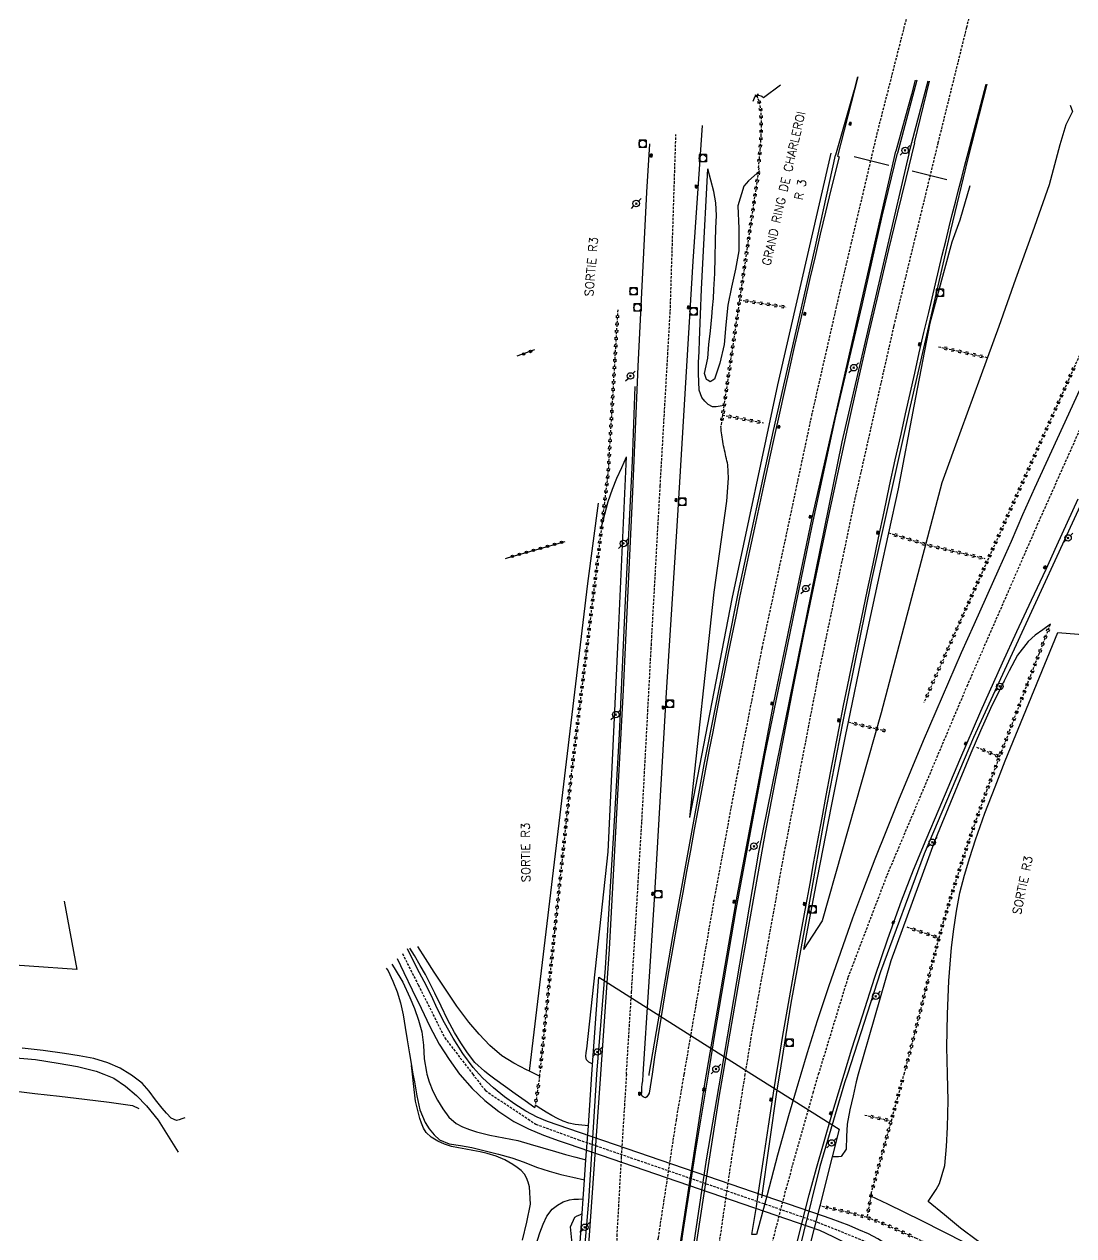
# Model space of a CAD drawing. Header units: millimetres. Extents: x 145000 to 146000, y 128000 to 128940.
# Drawn here: x 145666.7 to 145882.3, y 128142.8 to 128391.7 of the extents above; entities that cross this region are included whole.
import ezdxf
from ezdxf.enums import TextEntityAlignment as Align

# ---------------------------------------------------------------- set-up
doc = ezdxf.new("R2010")
doc.units = ezdxf.units.MM
doc.linetypes.add('DASHED', pattern=[0.75, 0.5, -0.25])
doc.layers.get('0').update_dxf_attribs({"linetype": 'CONTINUOUS'})
for name, color, linetype in [('W0001', 6, 'DASHED'), ('W0008', 7, 'CONTINUOUS'), ('W0010', 4, 'CONTINUOUS'), ('W0071', 7, 'CONTINUOUS'), ('W0120', 7, 'CONTINUOUS'), ('W0211', 2, 'CONTINUOUS'), ('W0214', 2, 'CONTINUOUS'), ('W0220', 5, 'DASHED'), ('W0323', 7, 'CONTINUOUS'), ('W0330', 7, 'CONTINUOUS'), ('W0333', 7, 'CONTINUOUS'), ('W0401', 7, 'CONTINUOUS'), ('W0420', 7, 'CONTINUOUS'), ('W0473', 7, 'CONTINUOUS'), ('W0989', 7, 'CONTINUOUS'), ('W0990', 7, 'CONTINUOUS')]:
    doc.layers.add(name, color=color, linetype=linetype)
doc.styles.get("Standard").update_dxf_attribs({"font": 'romans.shx', "width": 0.85})

# ---------------------------------------------------------------- blocks, each defined once
blk = doc.blocks.new('T420')
for p, q in [((0.75, 0.75), (-0.75, 0.75)), ((-0.75, 0.75), (-0.75, -0.75)), ((0.75, 0.75), (0.75, -0.75)), ((0.75, -0.75), (-0.75, -0.75))]:
    blk.add_line(p, q)
blk.add_ellipse((0, 0), major_axis=(-0.53, 0.53), ratio=1, start_param=3.926991, end_param=10.210176)
blk = doc.blocks.new('T473')
for p, q in [((-0.166667, 0.166667), (0.166667, -0.166667)), ((-0.166667, -0.166667), (0.166667, 0.166667)), ((0.500001, 0.500001), (1.000002, 1.000002)), ((-1.000002, -1.000002), (-0.500001, -0.500001))]:
    blk.add_line(p, q)
blk.add_ellipse((0, 0), major_axis=(0.471405, 0.471405), ratio=1, start_param=5.4977871438, end_param=11.780972451)
blk = doc.blocks.new('T401')
for p, q in [((-0.3, 0.3), (0, 0.3)), ((-0.3, -0.25), (-0.3, 0.3)), ((-0.3, 0.15), (0, 0.15)), ((-0.3, 0), (0, 0)), ((0, 0.3), (0, -0.25)), ((-0.3, -0.15), (0, -0.15)), ((-0.3, -0.25), (-0.3, -0.3)), ((-0.3, -0.3), (0, -0.3)), ((0, -0.3), (0, -0.25))]:
    blk.add_line(p, q)
blk = doc.blocks.new('t323o')
at = {"color": 0, "linetype": 'Continuous'}
for radius in [0.25, 0.15]:
    blk.add_circle((0, 0), radius, dxfattribs=at)
blk = doc.blocks.new('t220o')
at = {"color": 0, "linetype": 'Continuous'}
for p, q in [((-0.25, 0.25), (0.25, 0.25)), ((-0.25, -0.25), (0.25, -0.25))]:
    blk.add_line(p, q, dxfattribs=at)

msp = doc.modelspace()

# ---------------------------------------------------------------- linework, layer by layer
at = {"layer": 'W0001'}
for points in [[(145802.33, 128176), (145804.84, 128190.68), (145808.58, 128212.35), (145813.34, 128238.05), (145818.34, 128263.57), (145823.35, 128286.96), (145828.52, 128311.27), (145834.03, 128335.47), (145841.9, 128369.02), (145850.96, 128404.56), (145860.93, 128441.07), (145868.02, 128466.45), (145877.7, 128500.44), (145891.84, 128547.99), (145902.75, 128583.27), (145913.94, 128618.15), (145925.5, 128653.24), (145933.08, 128675.95)], [(145945.8, 128676), (145937.39, 128650.84), (145922.19, 128604.56), (145911.06, 128569.23), (145900.21, 128533.69), (145886.04, 128485.75), (145875.85, 128449.42), (145860.3, 128391.04), (145854.44, 128367.35), (145845.33, 128329.58), (145837.28, 128293.78), (145829.85, 128257.97), (145822.78, 128221.26), (145816.02, 128183.55), (145814.8, 128176)], [(145790.44, 128176), (145791.5, 128192.87), (145793.63, 128227.99), (145795.57, 128264.16), (145797.39, 128296.84), (145799.45, 128332.7), (145800.61, 128369.03), (145800.61, 128369.03)], [(145829.93, 128176), (145836.02, 128195.92), (145844, 128216.86), (145860.43, 128255.73), (145874.85, 128288.78), (145885.03, 128311.6), (145896.22, 128335.92), (145904.48, 128349.94), (145904.48, 128349.94)], [(145744.42, 128200.75), (145747.69, 128194.32), (145753.12, 128183.47), (145758.88, 128176)], [(145758.88, 128176), (145761.49, 128172.61), (145771.85, 128165.7), (145780.61, 128162.53), (145829.7, 128145.6), (145840.86, 128141.1), (145844.86, 128136.69), (145846.71, 128129.63), (145845.62, 128121.91), (145842.72, 128109.49), (145835.95, 128078.12), (145830.05, 128043.98), (145825.35, 128010.36), (145824.36, 128000)], [(145790.44, 128176), (145789.38, 128158.99), (145788.48, 128143.05), (145788.54, 128108.48)], [(145788.54, 128108.48), (145797.02, 128142.37), (145800.7, 128166.54), (145802.33, 128176)], [(145814.8, 128176), (145812.04, 128158.87), (145806.75, 128122.53), (145806.79, 128094.19)], [(145806.79, 128094.19), (145818.36, 128133.35), (145823.24, 128152.38), (145828.8, 128172.18), (145829.93, 128176)]]:
    msp.add_lwpolyline(points, dxfattribs=at)
at = {"layer": 'W0008'}
for points in [[(145837.99, 128380.9), (145833.79, 128364.6)], [(145849.77, 128380.2), (145848.98, 128377.26), (145845.79, 128365.61)], [(145849.61, 128367.3), (145852.7, 128380.03)], [(145860.65, 128365.28), (145864.35, 128379.36)], [(145793.88, 128176), (145796.21, 128211.9), (145798.7, 128254.38), (145800.95, 128289.66), (145804.18, 128343.02), (145806.05, 128370.92)], [(145795.18, 128367.14), (145794.54, 128357.22), (145792.79, 128321.4), (145791.71, 128295.61)], [(145849.61, 128367.3), (145847.83, 128360.01), (145846.05, 128352.72), (145844.3, 128345.42), (145842.16, 128336.41), (145840.06, 128327.38), (145838, 128318.35), (145835.87, 128308.84), (145833.79, 128299.33), (145831.74, 128289.8), (145829.34, 128278.42), (145826.99, 128267.03), (145824.69, 128255.62), (145821.79, 128240.64), (145818.98, 128225.64), (145816.26, 128210.63), (145813.93, 128197.51), (145811.66, 128184.39), (145810.26, 128176)], [(145834.16, 128364.47), (145832.42, 128357.65), (145831.34, 128353.1), (145830.27, 128348.55), (145829.2, 128343.99), (145828.15, 128339.44), (145827.1, 128334.88), (145826.05, 128330.33), (145825, 128325.7), (145823.95, 128321.07), (145822.92, 128316.45), (145821.89, 128311.82), (145820.86, 128307.18), (145819.84, 128302.55), (145818.8, 128297.79), (145817.76, 128293.02), (145816.73, 128288.26), (145815.71, 128283.49), (145814.7, 128278.72), (145813.7, 128273.95), (145812.89, 128270.02), (145812.09, 128266.09), (145811.29, 128262.16), (145810.51, 128258.23), (145809.73, 128254.29), (145808.95, 128250.35), (145808.17, 128246.34), (145807.4, 128242.32), (145806.64, 128238.3), (145805.89, 128234.28), (145805.14, 128230.26), (145804.39, 128226.24), (145803.6, 128221.94), (145802.8, 128217.64), (145802.01, 128213.34), (145801.23, 128209.03), (145800.46, 128204.73), (145799.7, 128200.42), (145798.98, 128196.24), (145798.27, 128192.06), (145797.58, 128187.87), (145796.89, 128183.69), (145796.21, 128179.5), (145795.75, 128176)], [(145806.91, 128176), (145812.99, 128211.48), (145820.69, 128252.04), (145828.57, 128290.3), (145845.79, 128365.61)], [(145821.3, 128176), (145821.89, 128179.65), (145822.53, 128183.49), (145824.96, 128197.48), (145825.75, 128201.91), (145826.55, 128206.33), (145827.35, 128210.76), (145828.16, 128215.18), (145828.97, 128219.6), (145829.79, 128224.02), (145830.65, 128228.64), (145831.51, 128233.26), (145832.38, 128237.87), (145833.25, 128242.49), (145834.14, 128247.1), (145835.05, 128251.7), (145835.85, 128255.67), (145836.67, 128259.64), (145837.49, 128263.61), (145838.33, 128267.57), (145839.16, 128271.53), (145840, 128275.5), (145841.12, 128280.83), (145842.25, 128286.17), (145843.38, 128291.5), (145844.52, 128296.84), (145845.68, 128302.17), (145846.85, 128307.49), (145847.78, 128311.67), (145848.71, 128315.84), (145849.66, 128320.01), (145850.61, 128324.17), (145851.57, 128328.34), (145852.55, 128332.5), (145853.23, 128335.43), (145853.93, 128338.37), (145854.62, 128341.3), (145855.33, 128344.23), (145856.04, 128347.16), (145856.76, 128350.09), (145857.39, 128352.62), (145858.03, 128355.16), (145858.68, 128357.69), (145859.33, 128360.23), (145859.99, 128362.76), (145860.65, 128365.28)], [(145833.79, 128364.6), (145834.16, 128364.47)], [(145883.86, 128317.24), (145881.27, 128311.61), (145878.92, 128306.53), (145876.58, 128301.45), (145874.27, 128296.35), (145871.84, 128290.88), (145869.45, 128285.4), (145867.04, 128279.92), (145864.44, 128274.12), (145861.83, 128268.33), (145859.23, 128262.53), (145856.59, 128256.53), (145853.97, 128250.52), (145851.39, 128244.5), (145848.84, 128238.4), (145846.33, 128232.28), (145843.86, 128226.15), (145841.49, 128220.13), (145839.16, 128214.09), (145836.9, 128208.03), (145834.39, 128200.98), (145831.95, 128193.91), (145829.66, 128186.97), (145827.58, 128180.37), (145826.26, 128176)], [(145791.71, 128295.61), (145789.75, 128254.92), (145787.84, 128219.39), (145786.88, 128201.66), (145785.11, 128176)], [(145835.17, 128176), (145836.78, 128181.23), (145838.94, 128188), (145841.5, 128195.91), (145844.14, 128203.79), (145846.95, 128211.61), (145849.44, 128217.94), (145852.05, 128224.23), (145854.69, 128230.5), (145858.94, 128240.54), (145863.27, 128250.54), (145867.71, 128260.49), (145870.66, 128266.93), (145873.66, 128273.35), (145876.65, 128279.77), (145878.84, 128284.57), (145881.03, 128289.37), (145883.24, 128294.16)], [(145743.36, 128199.77), (145744.75, 128196.87), (145746.46, 128193.29), (145748.31, 128189.58), (145750.03, 128185.8), (145751.97, 128182.16), (145754.02, 128178.98), (145756.19, 128176)], [(145760.22, 128176), (145758.98, 128177.34), (145756.81, 128180.25), (145754.89, 128183.37), (145753.1, 128186.56), (145751.67, 128189.36), (145750.33, 128192.22), (145748.92, 128195.03), (145747.45, 128197.72), (145745.48, 128201.73), (145745.48, 128201.73)], [(145756.19, 128176), (145756.26, 128175.9), (145758.73, 128173.07), (145761.39, 128170.57), (145764.27, 128168.3), (145767.31, 128166.3), (145770.3, 128164.76), (145773.44, 128163.46), (145776.64, 128162.3), (145777.25, 128162.1), (145777.86, 128161.9), (145778.47, 128161.69)], [(145778.6, 128164.75), (145776.42, 128165.52), (145774.25, 128166.29), (145772.13, 128167.19), (145769.8, 128168.42), (145767.55, 128169.82), (145765.4, 128171.34), (145763.12, 128173.19), (145760.97, 128175.19), (145760.22, 128176)], [(145785.11, 128176), (145782.62, 128139.97), (145779.73, 128102.67), (145775.65, 128054.8), (145771.01, 128000)], [(145785.96, 128000), (145786.85, 128013.01), (145790.67, 128054.5), (145795.06, 128093.37), (145800.44, 128134.16), (145806.35, 128172.74), (145806.91, 128176)], [(145810.26, 128176), (145809.46, 128171.25), (145806.88, 128155.06), (145804.4, 128138.86), (145802.07, 128122.63), (145800.44, 128110.59), (145798.89, 128098.54), (145797.41, 128086.49), (145796.11, 128075.12), (145794.87, 128063.74), (145793.7, 128052.36), (145792.44, 128039.01), (145791.26, 128025.66), (145790.08, 128012.31), (145789.27, 128000)], [(145795.75, 128176), (145795.11, 128172.11), (145794.88, 128171.73), (145794.66, 128171.35), (145794.39, 128171.16), (145794.14, 128171.2), (145793.88, 128171.33), (145793.68, 128171.5), (145793.57, 128171.81), (145793.59, 128172.21), (145793.61, 128172.6), (145793.64, 128173.27), (145793.71, 128173.94), (145793.79, 128174.61), (145793.88, 128176)], [(145804.2, 128000), (145805.27, 128011), (145810.06, 128052.95), (145815.26, 128089.34), (145820.3, 128117.29), (145821.16, 128121.59), (145822.02, 128125.89), (145822.93, 128130.19), (145824.5, 128137.23), (145826.18, 128144.24), (145827.97, 128151.23), (145829.47, 128156.71), (145831.05, 128162.17), (145832.65, 128167.62), (145834.69, 128174.43), (145835.17, 128176)], [(145816.21, 128143.05), (145816.67, 128145.93), (145817.14, 128148.8), (145817.6, 128151.67), (145818.63, 128158.48), (145819.64, 128165.3), (145820.67, 128172.11), (145821.3, 128176)], [(145826.26, 128176), (145825.63, 128173.92), (145823.74, 128167.44), (145821.49, 128159.33), (145819.35, 128151.18), (145817.2, 128143.04), (145816.21, 128143.05)], [(145830.71, 128146.92), (145778.6, 128164.75)], [(145778.47, 128161.69), (145830.11, 128143.94)], [(145848.57, 128127.16), (145848.7, 128128.39), (145848.85, 128129.61), (145848.89, 128130.83), (145848.74, 128132.4), (145848.43, 128133.96), (145847.96, 128135.46), (145847.36, 128136.87), (145846.6, 128138.22), (145845.68, 128139.44), (145844.6, 128140.45), (145844.54, 128140.49), (145843.38, 128141.33), (145842.11, 128142.14), (145840.2, 128143.17), (145838.2, 128144.04), (145836.17, 128144.87), (145834.36, 128145.58), (145832.53, 128146.25), (145830.71, 128146.92)], [(145830.11, 128143.94), (145832.85, 128142.61), (145835.6, 128141.29), (145838.21, 128139.76), (145839.69, 128138.8), (145841.13, 128137.78), (145842.34, 128136.58), (145843.12, 128135.38), (145843.73, 128134.04), (145844.21, 128132.67), (145844.56, 128131.01), (145844.7, 128129.3), (145844.72, 128127.58), (145844.6, 128125.99), (145844.37, 128124.4), (145844.1, 128122.81), (145843.53, 128119.98), (145842.84, 128117.17), (145842.15, 128114.36)]]:
    msp.add_lwpolyline(points, dxfattribs=at)
at = {"layer": 'W0010'}
for points in [[(145837.91, 128380.9), (145837.23, 128378.25), (145833.38, 128364.8)], [(145850.1, 128380.18), (145846.15, 128365.2)], [(145848.49, 128365.1), (145852.44, 128380.05)], [(145857.11, 128349.32), (145860.58, 128363.85), (145864.55, 128379.35)], [(145795.14, 128176), (145799.95, 128204.3), (145806.42, 128239.64), (145813.49, 128275.07), (145820.64, 128308.26), (145829.07, 128345.16), (145833.38, 128364.8)], [(145807.28, 128176), (145808.64, 128184.13), (145813, 128209.79), (145818.85, 128241.44), (145823.51, 128263.9), (145828.61, 128288.64), (145833.49, 128311.19), (145838.87, 128334.01), (145842.99, 128352.28), (145846.15, 128365.2)], [(145848.49, 128365.1), (145834.7, 128305.88), (145817.58, 128221.6), (145809.85, 128176)], [(145821.96, 128176), (145824.31, 128190.6), (145827.89, 128210.35), (145831.42, 128229.96), (145834.86, 128247.74), (145840.78, 128277.18), (145848.62, 128312.36), (145856.64, 128347.48), (145857.11, 128349.32)], [(145909.33, 128347.05), (145892.76, 128312.54), (145861.76, 128245.17), (145851.64, 128221.26), (145842.62, 128197.04), (145835.85, 128176)], [(145792.2, 128317.28), (145791.61, 128301.91), (145790.17, 128273.32), (145788.94, 128245.83), (145787.76, 128225.65), (145786.1, 128197.77), (145784.3, 128176.02)], [(145784.29, 128175.9), (145782.63, 128149.91), (145781, 128130.71), (145778.59, 128097.91), (145777.1, 128079.96), (145774.06, 128046.04), (145772.96, 128034.09), (145770.95, 128010.14), (145770.19, 128000)], [(145786.31, 128000), (145786.5, 128003), (145788.6, 128029.02), (145791.23, 128056.13), (145794.05, 128081.84), (145797.09, 128106.4), (145799.52, 128124.62), (145802.04, 128143.18), (145804.62, 128159.99), (145807.28, 128176)], [(145809.85, 128176), (145806.86, 128158.41), (145802.67, 128130.41), (145799.15, 128105.02), (145795.22, 128072.18), (145792.7, 128048.26), (145790.27, 128022.91), (145788.51, 128000)], [(145795.09, 128175.73), (145795.14, 128176)], [(145835.85, 128176), (145835.27, 128174.22), (145830.2, 128157.01), (145823.48, 128129.91), (145814.8, 128082.63)], [(145818.23, 128150.56), (145821.43, 128172.74), (145821.96, 128176)]]:
    msp.add_lwpolyline(points, dxfattribs=at)
at = {"layer": 'W0071'}
for points in [[(145664.25, 128179.44), (145669.03, 128178.98), (145673.75, 128178.26), (145677.66, 128177.54), (145681.54, 128176.63), (145683.09, 128176)], [(145688.46, 128176), (145686.42, 128177.21), (145683.92, 128178.35), (145681.04, 128179.22), (145678.02, 128179.76), (145674.99, 128180.23), (145670.65, 128180.84), (145666.29, 128181.3)], [(145683.09, 128176), (145685.12, 128175.16), (145687.55, 128173.54), (145689.81, 128171.6), (145691.89, 128169.5), (145694.25, 128166.51), (145696.31, 128163.24), (145698.37, 128159.98)], [(145699.71, 128167.03), (145699.13, 128166.8), (145698.55, 128166.58), (145698, 128166.48), (145696.93, 128166.94), (145695.99, 128167.97), (145695.08, 128169.04), (145693.68, 128170.72), (145692.39, 128172.51), (145690.96, 128174.12), (145688.8, 128175.8), (145688.46, 128176)]]:
    msp.add_lwpolyline(points, dxfattribs=at)
at = {"layer": 'W0120'}
for points in [[(145816.48, 128375.91), (145816.89, 128376.92), (145817.26, 128377.11), (145817.39, 128377.18), (145818.26, 128376.95), (145818.6, 128376.64)], [(145783.37, 128176), (145784.75, 128195.89), (145816.24, 128176)], [(145821.21, 128113.3), (145821, 128113.43), (145780.83, 128139.45), (145781.38, 128147.35), (145781.58, 128150.35), (145781.86, 128154.29), (145782.14, 128158.4), (145782.63, 128165.37), (145783.37, 128176)], [(145816.24, 128176), (145834.16, 128164.68), (145832.73, 128159.01), (145830.19, 128148.91), (145827.81, 128139.49), (145827.24, 128137.2), (145821.21, 128113.3)]]:
    msp.add_lwpolyline(points, dxfattribs=at)
at = {"layer": 'W0211'}
for points in [[(145803.49, 128228.74), (145812.2, 128273.62), (145821.57, 128317.64), (145832.5, 128365.24)], [(145817.82, 128361.57), (145816.67, 128360.54), (145815.52, 128359.51), (145814.55, 128358.41), (145813.34, 128354.41), (145813.55, 128349.75), (145813.57, 128345.12), (145812.88, 128341.38), (145812.05, 128337.67), (145811.29, 128333.95), (145810.88, 128329.93), (145810.55, 128325.9), (145809.6, 128322.06), (145809.11, 128320.4), (145808.54, 128318.78), (145807.67, 128318.26), (145807.41, 128318.38), (145807.14, 128318.55), (145806.89, 128318.74), (145806.49, 128319.94), (145806.81, 128321.51), (145807.14, 128323.07), (145807.4, 128325.91), (145807.72, 128328.74), (145808, 128331.57), (145808.16, 128333.45), (145808.3, 128335.32), (145808.43, 128337.19), (145808.58, 128340.51), (145808.66, 128343.83), (145808.72, 128347.15), (145808.84, 128349.78), (145808.95, 128352.41), (145808.83, 128355.02), (145808.41, 128357.35), (145807.8, 128359.65), (145807.2, 128361.96)], [(145860.99, 128358.51), (145860.99, 128358.51), (145858.96, 128351.47), (145857.32, 128346.93), (145852.79, 128330.28), (145849.51, 128313.26), (145846.26, 128296.23), (145844.29, 128287.19), (145842.6, 128279.42), (145838.96, 128262.6), (145835.97, 128248.35), (145835.43, 128245.77), (145832.5, 128231.06), (145829.65, 128216.33), (145826.8, 128201.61)], [(145783.51, 128178.1), (145783.44, 128178.13), (145782.72, 128178.49), (145782.22, 128178.97), (145782.1, 128179.63), (145782.19, 128180.41), (145782.28, 128181.19), (145786.68, 128221.67), (145788.74, 128265.15), (145790.49, 128302.81)], [(145877.56, 128268.42), (145875.99, 128267.29), (145874.42, 128266.15), (145872.98, 128264.9), (145870.81, 128262.07), (145869.08, 128258.86), (145867.44, 128255.59), (145865.24, 128251.12), (145863.21, 128246.54), (145861.19, 128241.96), (145853.83, 128223.99), (145844.77, 128199.25), (145838.08, 128176)], [(145771.77, 128176), (145770.53, 128176.62), (145769.95, 128176.91), (145767.32, 128178.23), (145764.85, 128179.76), (145762.42, 128181.86), (145760.19, 128184.23), (145758.09, 128186.69), (145755.58, 128189.99), (145753.27, 128193.45), (145750.98, 128196.93), (145749.17, 128199.74), (145747.6, 128202.2)], [(145741.12, 128197.8), (145741.51, 128197.19), (145742.49, 128195.09), (145743.32, 128192.9), (145744.01, 128190.68), (145744.59, 128188.16), (145745.02, 128185.59), (145745.43, 128183.03), (145745.9, 128180.15), (145746.28, 128177.77), (145746.36, 128177.27), (145746.6, 128176)], [(145746.6, 128176), (145746.9, 128174.41), (145747.41, 128171.52), (145748.01, 128168.65), (145749.09, 128166.03), (145749.94, 128164.74), (145750.92, 128163.53), (145752.03, 128162.53), (145754.05, 128161.68), (145756.36, 128161.33), (145758.67, 128160.95), (145761.43, 128160.27), (145764.18, 128159.56), (145766.9, 128158.77), (145769.46, 128157.88), (145772, 128156.91), (145774.56, 128156.05), (145776.98, 128155.41), (145779.42, 128154.85), (145781.86, 128154.29)], [(145772.58, 128175.6), (145771.77, 128176)], [(145838.08, 128176), (145837.63, 128174.45), (145837, 128171.55), (145836.36, 128168.65), (145835.76, 128165.75), (145835.66, 128163.16), (145835.58, 128160.56), (145834.53, 128159.09), (145833.98, 128159.01), (145833.35, 128159.01), (145832.73, 128159.01)], [(145877.48, 128130.71), (145873.24, 128133.45), (145868.83, 128136.26), (145864.35, 128138.95), (145860, 128141.34), (145855.58, 128143.62), (145851.14, 128145.85), (145847.65, 128147.57), (145844.15, 128149.26), (145840.65, 128150.95)], [(145769.41, 128000), (145772.23, 128033.96), (145776.71, 128084.41), (145779.67, 128132.4), (145779.59, 128134.66), (145779.52, 128136.93), (145779.51, 128139.2), (145779.21, 128141.9), (145778.98, 128144.6), (145779.87, 128146.58), (145780.33, 128146.86), (145780.86, 128147.11), (145781.38, 128147.35)]]:
    msp.add_lwpolyline(points, dxfattribs=at)
at = {"layer": 'W0214'}
for points in [[(145818.6, 128376.64), (145822.11, 128379.22)], [(145881.62, 128375.1), (145882.1, 128373.76), (145881.41, 128372.38), (145880.74, 128371), (145879.48, 128366.94), (145878.38, 128362.83), (145877.28, 128358.72)], [(145810.47, 128313.34), (145809.67, 128313.21), (145808.86, 128313.08), (145808.11, 128313.12), (145807.27, 128313.55), (145806.52, 128314.24), (145805.91, 128315.01), (145805.39, 128316.49), (145805.29, 128318.2), (145805.27, 128319.91), (145805.25, 128322.19), (145805.37, 128324.48), (145805.49, 128326.77), (145805.68, 128332.03), (145805.89, 128337.29), (145806.13, 128342.56), (145806.46, 128349.02), (145806.83, 128355.49), (145807.2, 128361.96)], [(145877.28, 128358.72), (145873.83, 128349.01), (145870.39, 128339.31), (145866.92, 128329.61), (145864.6, 128323.21), (145863.03, 128318.9), (145859.12, 128308.2), (145855.21, 128297.5)], [(145803.49, 128228.74), (145808.49, 128275.02), (145811.07, 128293.68), (145811.43, 128298.42), (145811.27, 128301.17), (145811.18, 128301.59), (145811.08, 128302.01), (145810.99, 128302.43), (145810.89, 128302.86), (145810.8, 128303.28), (145810.71, 128303.7), (145810.61, 128304.16), (145810.52, 128304.61), (145810.42, 128305.06), (145810.33, 128305.52), (145810.24, 128305.97), (145810.16, 128306.43), (145810.09, 128306.87), (145810.03, 128307.31), (145809.98, 128307.75), (145809.93, 128308.19), (145809.88, 128308.63), (145809.85, 128309.07)], [(145785.32, 128288.43), (145786.03, 128291.04), (145786.73, 128293.65), (145787.56, 128296.21), (145788.47, 128298.43), (145789.48, 128300.62), (145790.49, 128302.81)], [(145855.21, 128297.5), (145842.75, 128250.25), (145830.65, 128207.47), (145826.8, 128201.61)], [(145762.07, 128176), (145761.28, 128176.59), (145759.33, 128178.41), (145757.79, 128180.34), (145756.43, 128182.42), (145755.14, 128184.56), (145753.71, 128187.21), (145752.4, 128189.94), (145751.08, 128192.66), (145750.12, 128194.57), (145749.14, 128196.46), (145748.11, 128198.33), (145746.88, 128200.4), (145745.93, 128201.88)], [(145742.23, 128198.56), (145742.77, 128197.87), (145744.49, 128194.88), (145745.96, 128191.77), (145746.92, 128189.47), (145747.74, 128187.11), (145748.4, 128184.72), (145748.76, 128181.96), (145748.92, 128179.15), (145749.35, 128176.41), (145749.47, 128176)], [(145749.47, 128176), (145749.94, 128174.43), (145750.69, 128172.49), (145751.61, 128170.66), (145752.7, 128168.87), (145753.97, 128167.19), (145755.48, 128165.84), (145756.77, 128165.15), (145758.2, 128164.63), (145759.64, 128164.16), (145762.42, 128163.44), (145765.27, 128162.92), (145768.11, 128162.34), (145770.7, 128161.62), (145773.28, 128160.84), (145775.87, 128160.08), (145777.96, 128159.51), (145780.05, 128158.96), (145782.14, 128158.4)], [(145771.64, 128169.1), (145769.62, 128170.52), (145767.61, 128171.93), (145765.62, 128173.38), (145763.44, 128174.96), (145762.07, 128176)], [(145782.63, 128165.37), (145781.29, 128165.51), (145779.95, 128165.64), (145778.65, 128165.9), (145777.44, 128166.34), (145776.26, 128166.89), (145775.11, 128167.5), (145773.96, 128168.17), (145772.84, 128168.89), (145771.72, 128169.62)], [(145769.77, 128126.4), (145770.03, 128129.16), (145770.3, 128131.92), (145770.66, 128134.66), (145771.15, 128137.63), (145771.76, 128140.58), (145772.66, 128143.42), (145773.34, 128145.16), (145774.13, 128146.85), (145775.2, 128148.26), (145776.26, 128149.09), (145777.47, 128149.75), (145778.74, 128150.2), (145779.67, 128150.32), (145780.63, 128150.34), (145781.58, 128150.35)]]:
    msp.add_lwpolyline(points, dxfattribs=at)
at = {"layer": 'W0220'}
for points in [[(145817.59, 128362.2), (145817.76, 128364.04), (145817.93, 128365.88), (145818.06, 128367.73), (145818.11, 128368.72), (145818.15, 128369.71), (145818.17, 128370.7), (145818.16, 128372.24), (145818.1, 128373.77), (145817.86, 128375.27), (145817.68, 128375.89), (145817.47, 128376.5), (145817.26, 128377.11)], [(145817.66, 128362.2), (145813.67, 128335.08), (145810.47, 128313.34), (145810.19, 128311.4), (145809.85, 128309.07)], [(145897.46, 128353.42), (145883.53, 128323.71), (145860.13, 128271.56), (145851.57, 128252.37)], [(145813.67, 128335.08), (145823.31, 128333.6)], [(145788.66, 128333.01), (145786.65, 128299.43), (145785.32, 128288.43), (145784.88, 128284.73), (145779.1, 128237.63)], [(145854.53, 128325.45), (145864.6, 128323.21)], [(145810.19, 128311.4), (145818.59, 128309.83)], [(145844.29, 128287.19), (145852.94, 128284.55)], [(145852.94, 128284.55), (145864.1, 128281.92)], [(145847.49, 128176), (145848.68, 128180.4), (145850.93, 128189.3), (145853.14, 128198.21), (145854.7, 128204), (145855.53, 128207.07), (145857.44, 128213.46), (145859.46, 128219.82), (145861.56, 128226.15), (145864.46, 128234.23), (145867.11, 128241.2), (145867.51, 128242.24), (145870.58, 128250.25), (145872.89, 128256.31), (145875.23, 128262.37), (145877.56, 128268.42)], [(145835.97, 128248.35), (145843.71, 128246.51)], [(145862.39, 128243.19), (145867.11, 128241.2)], [(145779.1, 128237.63), (145777.94, 128226.85), (145776.79, 128216.07), (145775.65, 128205.29), (145774.6, 128195.16), (145773.55, 128185.03), (145772.62, 128176)], [(145848.04, 128206.23), (145854.7, 128204)], [(145772.5, 128174.9), (145771.72, 128169.62), (145771.64, 128169.1)], [(145772.62, 128176), (145772.58, 128175.6), (145772.5, 128174.9)], [(145840.75, 128151.48), (145843.41, 128161.12), (145844.87, 128166.4), (145846.07, 128170.75), (145847.49, 128176)], [(145839.39, 128167.59), (145844.87, 128166.4)], [(145840.75, 128151.48), (145840.65, 128150.95), (145839.84, 128146.55)], [(145877.42, 128128.05), (145877.13, 128128.23), (145872.57, 128130.96), (145867.95, 128133.61), (145863.27, 128136.11), (145858.9, 128138.24), (145854.47, 128140.25), (145850.02, 128142.21), (145846.63, 128143.75), (145843.23, 128145.27), (145839.84, 128146.55), (145839.77, 128146.58), (145836.61, 128147.46), (145833.4, 128148.19), (145830.19, 128148.91)]]:
    msp.add_lwpolyline(points, dxfattribs=at)
at = {"layer": 'W0323'}
for points in [[(145771.58, 128324.77), (145767.91, 128323.47)], [(145765.58, 128281.96), (145766.24, 128282.15), (145777.83, 128285.45)]]:
    msp.add_lwpolyline(points, dxfattribs=at)
at = {"layer": 'W0330'}
for points in [[(145770.53, 128176.62), (145782.54, 128276.79), (145784.68, 128293.28)], [(145856.37, 128176), (145856.37, 128176.04), (145856.28, 128181.52), (145856.39, 128188.35), (145856.64, 128195.19), (145857.2, 128201.99), (145857.67, 128205.76), (145858.23, 128209.51), (145858.95, 128213.23), (145859.89, 128216.9), (145860.99, 128220.52), (145862.16, 128224.13), (145864.08, 128229.59), (145866.16, 128234.99), (145868.23, 128240.39), (145879.06, 128266.75), (145898.6, 128265.15)], [(145674.95, 128211.53), (145677.56, 128197.51), (145657.89, 128198.88), (145657.05, 128198.94)], [(145746.48, 128176), (145746.28, 128177.77)], [(145769.07, 128141.9), (145769.97, 128145.58), (145770.74, 128149.29), (145770.52, 128152.87), (145770.25, 128153.77), (145769.92, 128154.66), (145769.48, 128155.46), (145768.8, 128156.21), (145767.98, 128156.85), (145767.12, 128157.44), (145765.46, 128158.38), (145763.68, 128159.13), (145761.85, 128159.72), (145760.4, 128160.06), (145758.93, 128160.3), (145757.46, 128160.57), (145755.98, 128160.85), (145754.5, 128161.15), (145753.08, 128161.61), (145751.69, 128162.24), (145750.37, 128163.03), (145749.3, 128164.04), (145748.77, 128164.91), (145748.36, 128165.9), (145748, 128166.89), (145747.1, 128170.42), (145746.69, 128174.09), (145746.48, 128176)], [(145876.98, 128132.7), (145875.97, 128133.37), (145872.28, 128135.73), (145869.02, 128137.72), (145865.74, 128139.68), (145862.54, 128141.76), (145859.1, 128144.36), (145855.76, 128147.11), (145852.43, 128149.86), (145853.23, 128151.08), (145854.04, 128152.3), (145854.74, 128153.56), (145855.84, 128157.22), (145856.21, 128161.16), (145856.41, 128165.11), (145856.55, 128170.56), (145856.37, 128176)], [(145663.99, 128172.64), (145668.92, 128172.01), (145674.02, 128171.44), (145679.13, 128170.87), (145684.22, 128170.23), (145686.61, 128169.89), (145688.98, 128169.54), (145690.32, 128168.91)]]:
    msp.add_lwpolyline(points, dxfattribs=at)
at = {"layer": 'W0333'}
for points in [[(145837.25, 128364.49), (145844.37, 128362.74)], [(145849.12, 128361.59), (145856.25, 128359.81)]]:
    msp.add_lwpolyline(points, dxfattribs=at)

# ---------------------------------------------------------------- block references
at = {"layer": 'W0220'}
for p, rotation in [((145817.27, 128377.06), 108.9677870145426), ((145817.75, 128375.64), 106.1781548968305), ((145818.03, 128374.17), 99.08432179203324), ((145818.14, 128372.68), 92.50089894210048), ((145818.17, 128371.18), 90.14920742134503), ((145818.15, 128369.68), 87.74633411463796), ((145817.99, 128366.68), 85.93866015537058), ((145818.09, 128368.18), 87.05100608557267), ((145817.73, 128363.69), 84.66537420125712), ((145817.87, 128365.19), 84.63453942322327), ((145817.49, 128361.01), 261.6305263264923), ((145817.27, 128359.53), 261.6305263264923), ((145816.83, 128356.56), 261.6305263264923), ((145817.05, 128358.04), 261.6305263264923), ((145816.39, 128353.59), 261.6305263264923), ((145816.61, 128355.08), 261.6305263264923), ((145816.18, 128352.11), 261.6305263264923), ((145815.74, 128349.14), 261.6305263264923), ((145815.96, 128350.62), 261.6305263264923), ((145815.3, 128346.17), 261.6305263264923), ((145815.52, 128347.66), 261.6305263264923), ((145815.08, 128344.69), 261.6305263264923), ((145814.65, 128341.72), 261.6305263264923), ((145814.87, 128343.2), 261.6305263264923), ((145814.21, 128338.75), 261.6305263264923), ((145814.43, 128340.24), 261.6305263264923), ((145813.99, 128337.27), 261.6305263264923), ((145813.56, 128334.3), 261.6313064346635), ((145813.77, 128335.78), 261.6305263264923), ((145815.15, 128334.85), 351.3114672125103), ((145816.64, 128334.62), 351.3114672125103), ((145818.12, 128334.4), 351.3114672125103), ((145819.6, 128334.17), 351.3114672125103), ((145821.08, 128333.94), 351.3114672125103), ((145822.57, 128333.72), 351.3114672125103), ((145788.58, 128331.61), 266.5842239595405), ((145813.12, 128331.33), 261.6313064346635), ((145813.34, 128332.82), 261.6313064346635), ((145788.4, 128328.61), 266.5842239595405), ((145788.49, 128330.11), 266.5842239595405), ((145812.9, 128329.85), 261.6313064346635), ((145788.31, 128327.12), 266.5842239595405), ((145812.47, 128326.88), 261.6313064346635), ((145812.68, 128328.36), 261.6313064346635), ((145788.13, 128324.12), 266.5842239595405), ((145788.22, 128325.62), 266.5842239595405), ((145812.03, 128323.91), 261.6313064346635), ((145812.25, 128325.4), 261.6313064346635), ((145856, 128325.13), 347.4639595734462), ((145857.46, 128324.8), 347.4639595734462), ((145858.92, 128324.48), 347.4639595734462), ((145860.39, 128324.15), 347.4639595734462), ((145861.85, 128323.83), 347.4639595734462), ((145787.95, 128321.13), 266.5842239595405), ((145788.04, 128322.63), 266.5842239595405), ((145811.81, 128322.43), 261.6313064346635), ((145863.32, 128323.5), 347.4639595734462), ((145787.86, 128319.63), 266.5842239595405), ((145811.37, 128319.46), 261.6313064346635), ((145811.59, 128320.94), 261.6313064346635), ((145881.62, 128319.44), 245.8304857033325), ((145882.23, 128320.81), 245.8304857033325), ((145787.68, 128316.64), 266.5842239595405), ((145787.77, 128318.13), 266.5842239595405), ((145810.94, 128316.49), 261.6313064346635), ((145811.16, 128317.98), 261.6313064346635), ((145880.39, 128316.71), 245.8304857033325), ((145881, 128318.07), 245.8304857033325), ((145787.5, 128313.64), 266.5842239595405), ((145787.59, 128315.14), 266.5842239595405), ((145810.72, 128315.01), 261.6313064346635), ((145879.16, 128313.97), 245.8304857033325), ((145879.78, 128315.34), 245.8304857033325), ((145787.41, 128312.14), 266.5842239595405), ((145810.28, 128312.04), 261.6213274936733), ((145810.5, 128313.52), 261.6313064346635), ((145811.66, 128311.13), 349.4128633568609), ((145877.93, 128311.23), 245.8304857033325), ((145878.55, 128312.6), 245.8304857033325), ((145787.23, 128309.15), 266.5842239595405), ((145787.32, 128310.65), 266.5842239595405), ((145810.06, 128310.56), 261.6326992179473), ((145813.14, 128310.85), 349.4128633568609), ((145814.61, 128310.58), 349.4128633568609), ((145816.09, 128310.3), 349.4128633568609), ((145817.56, 128310.03), 349.4128633568609), ((145877.32, 128309.86), 245.8304857033325), ((145787.06, 128306.15), 266.5842239595405), ((145787.15, 128307.65), 266.5842239595405), ((145876.09, 128307.13), 245.8304857033325), ((145876.7, 128308.5), 245.8304857033325), ((145786.97, 128304.66), 266.5842239595405), ((145874.86, 128304.39), 245.8304857033325), ((145875.48, 128305.76), 245.8304857033325), ((145786.79, 128301.66), 266.5842239595405), ((145786.88, 128303.16), 266.5842239595405), ((145873.63, 128301.65), 245.8304857033325), ((145874.25, 128303.02), 245.8304857033325), ((145786.56, 128298.67), 263.0981029215503), ((145786.7, 128300.17), 266.5842239595405), ((145872.41, 128298.92), 245.8304857033325), ((145873.02, 128300.28), 245.8304857033325), ((145786.38, 128297.18), 263.0981029215503), ((145871.18, 128296.18), 245.8304857033325), ((145871.79, 128297.55), 245.8304857033325), ((145786.02, 128294.2), 263.0981029215503), ((145786.2, 128295.69), 263.0981029215503), ((145870.56, 128294.81), 245.8304857033325), ((145785.66, 128291.23), 263.0981029215503), ((145785.84, 128292.72), 263.0981029215503), ((145869.33, 128292.07), 245.8304857033325), ((145869.95, 128293.44), 245.8304857033325), ((145785.48, 128289.74), 263.0981029215503), ((145868.11, 128289.34), 245.8304857033325), ((145868.72, 128290.7), 245.8304857033325), ((145785.12, 128286.76), 263.0980197284479), ((145785.3, 128288.25), 263.0980197284479), ((145845.72, 128286.75), 343.0585135775073), ((145847.16, 128286.31), 343.0585135775073), ((145866.88, 128286.6), 245.8304857033325), ((145867.49, 128287.97), 245.8304857033325), ((145784.76, 128283.78), 263.0039254445697), ((145784.94, 128285.27), 263.0980197284479), ((145848.59, 128285.88), 343.0585135775073), ((145850.03, 128285.44), 343.0585135775073), ((145851.46, 128285), 343.0585135775073), ((145852.9, 128284.57), 343.0585135775073), ((145854.4, 128284.21), 346.7128367418235), ((145855.86, 128283.87), 346.7128367418235), ((145865.65, 128283.86), 245.8304857033325), ((145866.26, 128285.23), 245.8304857033325), ((145784.58, 128282.29), 263.0039254445697), ((145857.32, 128283.52), 346.7128367418235), ((145858.78, 128283.18), 346.7128367418235), ((145860.24, 128282.83), 346.7128367418235), ((145861.7, 128282.49), 346.7128367418235), ((145863.16, 128282.14), 346.7128367418235), ((145865.04, 128282.49), 245.8304857033325), ((145784.21, 128279.31), 263.0039254445697), ((145784.39, 128280.8), 263.0039254445697), ((145863.81, 128279.76), 245.8304857033325), ((145864.42, 128281.12), 245.8304857033325), ((145783.85, 128276.34), 263.0039254445697), ((145784.03, 128277.83), 263.0039254445697), ((145862.58, 128277.02), 245.8304857033325), ((145863.19, 128278.39), 245.8304857033325), ((145783.66, 128274.85), 263.0039254445697), ((145861.35, 128274.28), 245.8304857033325), ((145861.96, 128275.65), 245.8304857033325), ((145783.3, 128271.87), 263.0039254445697), ((145783.48, 128273.36), 263.0039254445697), ((145860.12, 128271.55), 245.9594536913272), ((145860.74, 128272.91), 245.8304857033325), ((145782.93, 128268.89), 263.0039254445697), ((145783.11, 128270.38), 263.0039254445697), ((145858.9, 128268.81), 245.9594536913272), ((145859.51, 128270.18), 245.9594536913272), ((145782.75, 128267.4), 263.0039254445697), ((145858.29, 128267.44), 245.9594536913272), ((145877.09, 128267.2), 68.95614940293649), ((145782.38, 128264.43), 263.0039254445697), ((145782.57, 128265.91), 263.0039254445697), ((145857.07, 128264.7), 245.9594536913272), ((145857.68, 128266.07), 245.9594536913272), ((145876.01, 128264.4), 68.95614940293649), ((145876.55, 128265.8), 68.95614940293649), ((145782.02, 128261.45), 263.0039254445697), ((145782.2, 128262.94), 263.0039254445697), ((145855.84, 128261.96), 245.9594536913272), ((145856.46, 128263.33), 245.9594536913272), ((145874.93, 128261.6), 68.94790876695708), ((145875.47, 128263), 68.95614940293649), ((145781.84, 128259.96), 263.0039254445697), ((145854.62, 128259.22), 245.9594536913272), ((145855.23, 128260.59), 245.9594536913272), ((145873.85, 128258.8), 68.94790876695708), ((145874.39, 128260.2), 68.94790876695708), ((145781.47, 128256.98), 263.0039254445697), ((145781.65, 128258.47), 263.0039254445697), ((145853.4, 128256.48), 245.9594536913272), ((145854.01, 128257.85), 245.9594536913272), ((145873.32, 128257.4), 68.94790876695708), ((145781.1, 128254), 263.0039254445697), ((145781.29, 128255.49), 263.0039254445697), ((145852.79, 128255.11), 245.9594536913272), ((145872.24, 128254.6), 69.09878498103), ((145872.78, 128256), 69.09878498103), ((145780.92, 128252.52), 263.0039254445697), ((145852.18, 128253.74), 245.9594536913272), ((145871.17, 128251.8), 69.09878498103), ((145871.71, 128253.2), 69.09878498103), ((145780.56, 128249.54), 263.0039254445697), ((145780.74, 128251.03), 263.0039254445697), ((145870.1, 128249), 68.9936595176394), ((145870.64, 128250.4), 69.09878498103), ((145780.19, 128246.56), 263.0039254445697), ((145780.37, 128248.05), 263.0039254445697), ((145837.43, 128248.01), 346.6121756377387), ((145838.89, 128247.66), 346.6121756377387), ((145840.35, 128247.31), 346.6121756377387), ((145841.81, 128246.96), 346.6121756377387), ((145843.27, 128246.62), 346.6121756377387), ((145869.56, 128247.6), 68.9936595176394), ((145780.01, 128245.07), 263.0039254445697), ((145868.49, 128244.8), 68.9936595176394), ((145869.02, 128246.2), 68.9936595176394), ((145779.64, 128242.09), 263.0039254445697), ((145779.83, 128243.58), 263.0039254445697), ((145863.77, 128242.6), 337.1202139643663), ((145865.15, 128242.02), 337.1202139643663), ((145866.53, 128241.44), 337.1202139643663), ((145867.41, 128242), 69.16832358058561), ((145867.95, 128243.4), 68.9936595176394), ((145779.28, 128239.12), 263.0039254445697), ((145779.46, 128240.6), 263.0039254445697), ((145866.35, 128239.19), 69.17870259985118), ((145866.88, 128240.59), 69.17870259985118), ((145779.05, 128237.16), 263.9043936033322), ((145865.28, 128236.39), 69.17870259985118), ((145865.81, 128237.79), 69.17870259985118), ((145778.73, 128234.18), 263.9043936033322), ((145778.89, 128235.67), 263.9043936033322), ((145864.75, 128234.99), 69.17870259985118), ((145778.57, 128232.69), 263.9043936033322), ((145863.72, 128232.17), 70.28864105235402), ((145864.22, 128233.58), 70.28864105235402), ((145778.25, 128229.71), 263.9043936033322), ((145778.41, 128231.2), 263.9043936033322), ((145862.71, 128229.34), 70.28864105235402), ((145863.21, 128230.76), 70.28864105235402), ((145777.93, 128226.72), 263.9043936034933), ((145778.09, 128228.21), 263.9043936033322), ((145861.7, 128226.52), 70.28864105235402), ((145862.2, 128227.93), 70.28864105235402), ((145777.77, 128225.23), 263.9043936034933), ((145861.21, 128225.1), 71.58405835403255), ((145777.45, 128222.25), 263.9043936034933), ((145777.61, 128223.74), 263.9043936034933), ((145860.27, 128222.25), 71.58405835403255), ((145860.74, 128223.68), 71.58405835403255), ((145777.13, 128219.26), 263.9043936034933), ((145777.29, 128220.76), 263.9043936034933), ((145859.32, 128219.4), 72.44470116236086), ((145859.79, 128220.83), 71.58405835403255), ((145776.97, 128217.77), 263.9043936034933), ((145858.42, 128216.54), 72.44470116236086), ((145858.87, 128217.97), 72.44470116236086), ((145776.66, 128214.79), 263.957515734116), ((145776.82, 128216.28), 263.9043936034933), ((145857.97, 128215.11), 72.44470116236086), ((145776.34, 128211.81), 263.957515734116), ((145776.5, 128213.3), 263.957515734116), ((145857.08, 128212.25), 73.3303651353317), ((145857.51, 128213.68), 72.44470116236086), ((145776.18, 128210.32), 263.957515734116), ((145856.22, 128209.37), 73.3303651353317), ((145856.65, 128210.81), 73.3303651353317), ((145775.87, 128207.33), 263.957515734116), ((145776.03, 128208.82), 263.957515734116), ((145855.79, 128207.94), 73.3303651353317), ((145775.55, 128204.35), 264.0492905590565), ((145775.71, 128205.84), 263.957515734116), ((145849.46, 128205.76), 341.4618621315765), ((145850.89, 128205.28), 341.4618621315765), ((145852.31, 128204.8), 341.4618621315765), ((145853.73, 128204.33), 341.4618621315765), ((145854.98, 128205.05), 74.88728973468437), ((145855.37, 128206.5), 74.88728973468437), ((145775.4, 128202.86), 264.0492905590565), ((145854.2, 128202.15), 74.88222073748332), ((145854.59, 128203.6), 74.88222073748332), ((145775.09, 128199.87), 264.0492905590565), ((145775.24, 128201.36), 264.0492905590565), ((145853.42, 128199.26), 74.88222073748332), ((145853.81, 128200.7), 74.88222073748332), ((145774.78, 128196.89), 264.0492905590565), ((145774.93, 128198.38), 264.0492905590565), ((145853.04, 128197.8), 76.0908952873431), ((145774.62, 128195.4), 264.0492905590565), ((145852.31, 128194.89), 76.0908952873431), ((145852.68, 128196.35), 76.0908952873431), ((145774.31, 128192.41), 264.1063985774808), ((145774.47, 128193.9), 264.1063985774808), ((145851.59, 128191.98), 76.0908952873431), ((145851.95, 128193.44), 76.0908952873431), ((145774, 128189.43), 264.1063985774808), ((145774.16, 128190.92), 264.1063985774808), ((145851.23, 128190.52), 76.0908952873431), ((145773.85, 128187.94), 264.1063985774808), ((145850.5, 128187.61), 75.80027963793222), ((145850.87, 128189.07), 75.80027963793222), ((145773.54, 128184.95), 264.1059846103371), ((145773.7, 128186.44), 264.1063985774808), ((145849.77, 128184.71), 75.80027963793222), ((145850.14, 128186.16), 75.80027963793222), ((145773.23, 128181.97), 264.1059846103371), ((145773.39, 128183.46), 264.1059846103371), ((145849.03, 128181.8), 75.80027963793222), ((145849.4, 128183.25), 75.80027963793222), ((145773.08, 128180.48), 264.1059846103371), ((145848.66, 128180.34), 74.87730582123336), ((145772.77, 128177.49), 264.1059846103371), ((145772.93, 128178.98), 264.1059846103371), ((145847.88, 128177.45), 74.87730582123336), ((145848.27, 128178.9), 74.87730582123336), ((145847.12, 128174.62), 74.88066397638724), ((145772.08, 128172.07), 261.5191394307569), ((145772.3, 128173.55), 261.5191394307569), ((145846.33, 128171.72), 74.88066397638724), ((145846.73, 128173.17), 74.88066397638724), ((145771.86, 128170.59), 261.5191394307569), ((145845.94, 128170.28), 74.55207201375472), ((145840.86, 128167.27), 347.7981814851721), ((145842.32, 128166.95), 347.7981814851721), ((145845.14, 128167.39), 74.55207201375472), ((145845.54, 128168.83), 74.55207201375472), ((145843.79, 128166.64), 347.7981814851721), ((145844.34, 128164.49), 74.55249133078068), ((145844.74, 128165.94), 74.55249133078068), ((145843.94, 128163.05), 74.55249133078068), ((145843.14, 128160.16), 74.55230215271898), ((145843.54, 128161.6), 74.55249133078068), ((145842.34, 128157.27), 74.55230215271898), ((145842.74, 128158.71), 74.55230215271898), ((145841.55, 128154.37), 74.55230215271898), ((145841.94, 128155.82), 74.55230215271898), ((145841.15, 128152.93), 74.55230215271898), ((145840.38, 128149.5), 259.6103015344773), ((145840.65, 128150.98), 259.6387230351337), ((145831.65, 128148.58), 167.2767396688124), ((145833.11, 128148.25), 167.2767396688124), ((145834.58, 128147.92), 167.2559234183752), ((145836.04, 128147.59), 167.2559234183752), ((145837.49, 128147.22), 164.3449680616002), ((145838.93, 128146.81), 164.3449680616002), ((145840.11, 128148.03), 259.6103015344773), ((145840.36, 128146.35), 159.2756395486375), ((145841.76, 128145.82), 159.2756395486375), ((145843.17, 128145.29), 159.2756395486375), ((145844.54, 128144.68), 155.9687511222107), ((145845.91, 128144.07), 155.9687511222107), ((145847.28, 128143.46), 155.5000077540685), ((145848.64, 128142.84), 155.5000077540685)]:
    msp.add_blockref('t220o', p, dxfattribs=dict(at, rotation=rotation))
at = {"layer": 'W0323'}
for p, rotation in [((145769.33, 128323.97), 199.4929457441455), ((145770.74, 128324.47), 199.4929457441455), ((145772.8, 128284.02), 15.88727402679881), ((145774.24, 128284.43), 15.88727402679881), ((145775.68, 128284.84), 15.88727402679881), ((145777.12, 128285.25), 15.88727402679881), ((145767.03, 128282.37), 15.88727402679881), ((145768.47, 128282.79), 15.88727402679881), ((145769.91, 128283.2), 15.88727402679881), ((145771.35, 128283.61), 15.88727402679881)]:
    msp.add_blockref('t323o', p, dxfattribs=dict(at, rotation=rotation))
at = {"layer": 'W0401'}
for p, rotation in [((145836.28, 128371.29), 165.5327390836079), ((145795.39, 128364.7), 176.9477746962617), ((145804.93, 128358.35), 356.2953122243742), ((145803.31, 128333.55), 356.5360691355412), ((145826.93, 128332.2), 167.0963469695422), ((145850.8, 128325.95), 346.991336966236), ((145821.61, 128308.97), 167.5249140192038), ((145800.8, 128293.96), 356.5360691355412), ((145828.33, 128290.48), 347.1169868337548), ((145842.2, 128287.25), 348.0204262005561), ((145876.51, 128280.11), 335.4175891016122), ((145798.17, 128251.32), 356.6486551990554), ((145820.45, 128252.15), 348.3696443813088), ((145834.19, 128248.69), 348.8384386838608), ((145860.27, 128243.9), 336.559093004387), ((145795.99, 128213.07), 356.6486551990554), ((145812.68, 128211.42), 350.2734110558354), ((145827.14, 128210.96), 349.6598304032574), ((145845.39, 128207.13), 340.1866030574862), ((145793.29, 128172.01), 2.50003046360876), ((145806.19, 128172.84), 171.2999732338482), ((145820.27, 128170.77), 350.1999899373524), ((145832.55, 128167.94), 341.9000106522973)]:
    msp.add_blockref('T401', p, dxfattribs=dict(at, rotation=rotation))
at = {"layer": 'W0420'}
msp.add_blockref('T420', (145793.78, 128367.14), dxfattribs=at)
at = {"layer": 'W0420', "rotation": 359.9999899820874}
for p in [(145806.13, 128364.15), (145791.89, 128336.82), (145854.85, 128336.49), (145792.7, 128333.47), (145804.24, 128332.7), (145801.91, 128293.59), (145799.37, 128252.05), (145796.95, 128212.94), (145828.66, 128209.85), (145823.92, 128182.41)]:
    msp.add_blockref('T420', p, dxfattribs=at)
at = {"layer": 'W0473', "rotation": 359.9999899820874}
for p in [(145847.68, 128365.78), (145792.46, 128354.86), (145837.15, 128321.14), (145791.27, 128319.44), (145881.16, 128286.16), (145789.85, 128285.02), (145827.29, 128275.75), (145867.14, 128255.65), (145788.26, 128249.86), (145853.28, 128223.62), (145816.64, 128222.82), (145841.67, 128192.01), (145784.49, 128180.56), (145808.84, 128177.04)]:
    msp.add_blockref('T473', p, dxfattribs=at)
at = {"layer": 'W0473'}
for p in [(145832.6, 128161.86), (145781.89, 128144.54)]:
    msp.add_blockref('T473', p, dxfattribs=at)

# ---------------------------------------------------------------- texts
at = {"layer": 'W0989'}
msp.add_text('GRAND RING DE CHARLEROI', height=1.75, rotation=77.1167, dxfattribs=at).set_placement((145822.74, 128357.97), align=Align.MIDDLE_CENTER)
for rotation, p in [(85.216, (145782.71, 128335.77)), (90.57, (145769.81, 128215.41)), (78.328, (145870.59, 128208.83))]:
    msp.add_text('SORTIE R3', height=1.75, rotation=rotation, dxfattribs=at).set_placement(p, align=Align.MIDDLE_LEFT)
at = {"layer": 'W0990'}
msp.add_text('R 3', height=1.75, rotation=78.345, dxfattribs=at).set_placement((145826.17, 128357.7), align=Align.MIDDLE_CENTER)

doc.saveas('drawing.dxf')
